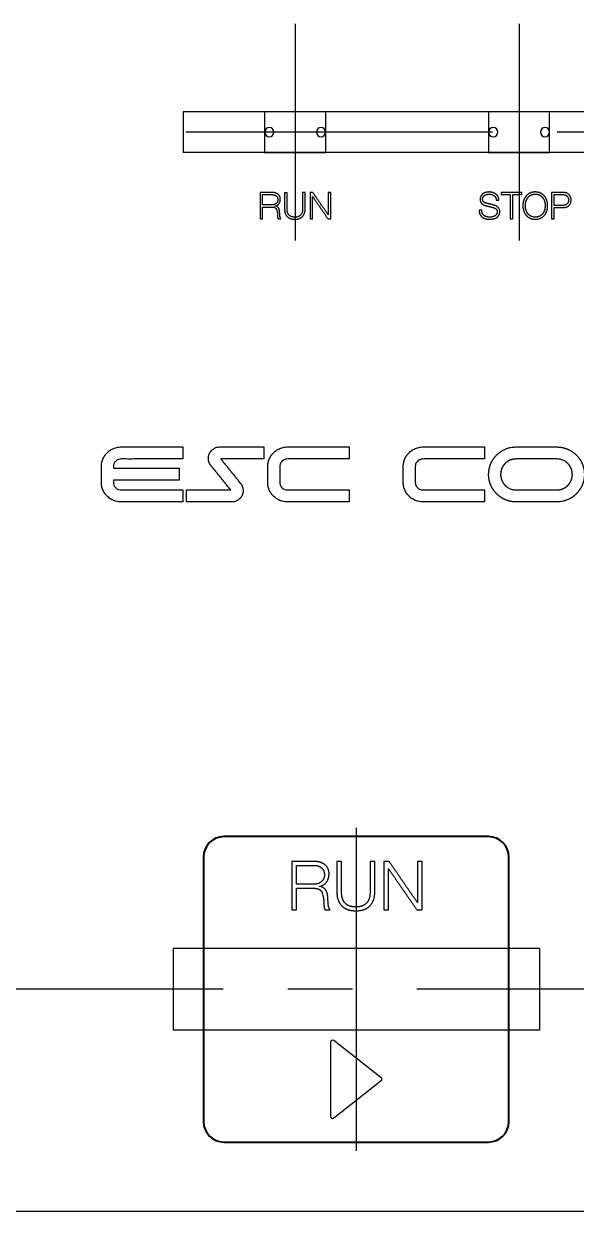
# Model space of a CAD drawing. Header units: millimetres. Extents: x 0 to 420, y 212 to 509.
# Drawn here: x 157.1 to 184.2, y 388.5 to 446.8 of the extents above; entities that cross this region are included whole.
import ezdxf

# ---------------------------------------------------------------- set-up
doc = ezdxf.new("R2010")
doc.units = ezdxf.units.MM
doc.linetypes.add('CENTER2', pattern=[28.575, 19.05, -3.175, 3.175, -3.175])
doc.layers.add('DRILL', color=1, linetype='Continuous')
doc.layers.add('Make2D$visible$lines', color=4, linetype='Continuous')
doc.layers.add('가시적인 것(ISO)', color=3, linetype='Continuous', lineweight=40)

msp = doc.modelspace()

# ---------------------------------------------------------------- linework, layer by layer
at = {"color": 1, "linetype": 'CENTER2'}
for p, q in [((170.417, 446.782), (170.417, 436.134)), ((181.417, 446.782), (181.417, 436.134)), ((208.69, 441.458), (165.04, 441.458)), ((173.417, 407.283, -0.005), (173.417, 391.433, -0.005)), ((224.027, 399.358), (72.808, 399.358))]:
    msp.add_line(p, q, dxfattribs=at)
for p, q in [((164.917, 442.458), (164.917, 440.458)), ((217.417, 442.458), (164.917, 442.458)), ((217.417, 440.458), (164.917, 440.458)), ((164.417, 401.358, -0.005), (164.417, 397.358, -0.005)), ((182.417, 401.358, -0.005), (164.417, 401.358, -0.005)), ((182.417, 401.358, -0.005), (182.417, 397.358, -0.005)), ((182.417, 397.358, -0.005), (164.417, 397.358, -0.005)), ((172.151, 396.758), (172.151, 393.114)), ((174.645, 395.015), (172.313, 396.837)), ((174.645, 394.857), (172.313, 393.035)), ((62.917, 388.458), (243.917, 388.458))]:
    msp.add_line(p, q)
for points in [[(168.917, 440.458), (171.917, 440.458), (171.917, 442.458), (168.917, 442.458)], [(179.917, 440.458), (182.917, 440.458), (182.917, 442.458), (179.917, 442.458)]]:
    msp.add_lwpolyline(points, close=True)
for centre, start, end in [((172.251, 396.758), 52, 180), ((174.583, 394.936), 308, 52), ((172.251, 393.114), 180, 308)]:
    msp.add_arc(centre, 0.1, start, end)
at = {"layer": 'DRILL'}
for centre, start, end in [((169.147, 441.458), 0, 180), ((171.687, 441.458), 0, 180), ((180.147, 441.458), 0, 180), ((182.687, 441.458), 0, 180), ((169.147, 441.458), 180, 0), ((171.687, 441.458), 180, 0), ((180.147, 441.458), 180, 0), ((182.687, 441.458), 180, 0)]:
    msp.add_arc(centre, 0.225, start, end, dxfattribs=at)
at = {"layer": 'Make2D$visible$lines'}
msp.add_line((169.898, 438.494), (170.021, 438.494), dxfattribs=at)
for points in [[(168.698, 438.494), (168.698, 437.848), (168.698, 437.203)], [(168.821, 437.885), (168.821, 438.136), (168.821, 438.388)], [(170.905, 438.494), (170.844, 438.494), (170.782, 438.494)], [(171.149, 438.494), (171.149, 437.849), (171.149, 437.203)], [(171.286, 438.494), (171.218, 438.494), (171.149, 438.494)], [(171.272, 437.203), (171.273, 437.749), (171.274, 438.295)], [(171.274, 438.295), (171.65, 437.749), (172.026, 437.203)], [(172.039, 437.402), (171.663, 437.948), (171.286, 438.494)], [(172.041, 438.494), (172.04, 437.948), (172.039, 437.402)], [(172.164, 438.494), (172.102, 438.494), (172.041, 438.494)], [(172.164, 437.203), (172.164, 437.849), (172.164, 438.494)], [(180.296, 438.116), (180.358, 438.116), (180.419, 438.116)], [(180.53, 438.494), (180.53, 438.441), (180.53, 438.388)], [(181.553, 438.494), (181.041, 438.494), (180.53, 438.494)], [(180.53, 438.388), (180.755, 438.388), (180.98, 438.388)], [(180.98, 438.388), (180.98, 437.795), (180.98, 437.203)], [(181.103, 438.388), (181.328, 438.388), (181.553, 438.388)], [(181.103, 437.203), (181.103, 437.795), (181.103, 438.388)], [(181.553, 438.388), (181.553, 438.441), (181.553, 438.494)], [(183.014, 438.494), (183.014, 437.848), (183.014, 437.203)], [(183.137, 437.86), (183.137, 438.124), (183.137, 438.388)], [(168.821, 437.203), (168.821, 437.491), (168.821, 437.779)], [(179.585, 437.632), (179.524, 437.632), (179.463, 437.632)], [(179.794, 437.844), (179.936, 437.808), (180.078, 437.773)], [(183.137, 437.203), (183.137, 437.479), (183.137, 437.754)], [(168.698, 437.203), (168.759, 437.203), (168.821, 437.203)], [(169.581, 437.203), (169.648, 437.203), (169.715, 437.203)], [(171.149, 437.203), (171.21, 437.203), (171.272, 437.203)], [(172.026, 437.203), (172.095, 437.203), (172.164, 437.203)], [(180.98, 437.203), (181.041, 437.203), (181.103, 437.203)], [(183.014, 437.203), (183.075, 437.203), (183.137, 437.203)], [(164.896, 425.995, -0.005), (164.896, 425.7, -0.005), (164.896, 425.405, -0.005)], [(168.884, 425.995, -0.005), (168.884, 425.7, -0.005), (168.884, 425.405, -0.005)], [(173.069, 425.995, -0.005), (173.069, 425.7, -0.005), (173.069, 425.405, -0.005)], [(179.726, 425.995, -0.005), (179.726, 425.7, -0.005), (179.726, 425.405, -0.005)], [(168.884, 425.405, -0.005), (167.826, 425.405, -0.005), (166.768, 425.405, -0.005)], [(161.486, 424.95, -0.005), (163.1, 424.95, -0.005), (164.714, 424.95, -0.005)], [(164.714, 424.95, -0.005), (164.714, 424.655, -0.005), (164.714, 424.36, -0.005)], [(164.714, 424.36, -0.005), (163.1, 424.36, -0.005), (161.486, 424.36, -0.005)], [(164.896, 423.888, -0.005), (164.896, 423.593, -0.005), (164.896, 423.298, -0.005)], [(165.076, 423.298, -0.005), (165.076, 423.593, -0.005), (165.076, 423.888, -0.005)], [(165.076, 423.888, -0.005), (166.163, 423.888, -0.005), (167.251, 423.888, -0.005)], [(173.069, 423.888, -0.005), (173.069, 423.593, -0.005), (173.069, 423.298, -0.005)], [(179.726, 423.888, -0.005), (179.726, 423.593, -0.005), (179.726, 423.298, -0.005)], [(170.254, 405.639, -0.003), (170.254, 404.449, -0.003), (170.254, 403.258, -0.003)], [(170.481, 404.516, -0.003), (170.481, 404.98, -0.003), (170.481, 405.444, -0.003)], [(172.696, 405.641, -0.003), (172.583, 405.641, -0.003), (172.469, 405.641, -0.003)], [(174.327, 405.641, -0.003), (174.214, 405.641, -0.003), (174.1, 405.641, -0.003)], [(175.031, 405.641, -0.003), (174.904, 405.641, -0.003), (174.777, 405.641, -0.003)], [(174.777, 405.641, -0.003), (174.777, 404.449, -0.003), (174.777, 403.258, -0.003)], [(176.42, 403.625, -0.003), (175.725, 404.633, -0.003), (175.031, 405.641, -0.003)], [(176.423, 405.641, -0.003), (176.422, 404.633, -0.003), (176.42, 403.625, -0.003)], [(176.65, 405.641, -0.003), (176.537, 405.641, -0.003), (176.423, 405.641, -0.003)], [(176.65, 403.258, -0.003), (176.65, 404.449, -0.003), (176.65, 405.641, -0.003)], [(175.004, 403.258, -0.003), (175.006, 404.266, -0.003), (175.007, 405.274, -0.003)], [(175.007, 405.274, -0.003), (175.702, 404.266, -0.003), (176.397, 403.258, -0.003)], [(170.481, 403.258, -0.003), (170.481, 403.789, -0.003), (170.481, 404.321, -0.003)], [(170.254, 403.258, -0.003), (170.367, 403.258, -0.003), (170.481, 403.258, -0.003)], [(171.884, 403.258, -0.003), (172.007, 403.258, -0.003), (172.13, 403.258, -0.003)], [(174.777, 403.258, -0.003), (174.891, 403.258, -0.003), (175.004, 403.258, -0.003)], [(176.397, 403.258, -0.003), (176.523, 403.258, -0.003), (176.65, 403.258, -0.003)]]:
    msp.add_open_spline(points, degree=2, dxfattribs=at)
for points, weights, knots in [([(169.688, 438.159), (169.695, 438.316), (169.571, 438.413), (169.446, 438.5), (169.293, 438.494), (168.996, 438.494), (168.698, 438.494)], [1, 0.887717296549, 1, 0.94839660606, 1, 1, 1], [8.381081, 8.381081, 8.381081, 8.645096, 8.645096, 8.912924, 8.912924, 9.912924, 9.912924, 9.912924]), ([(168.821, 438.388), (169.052, 438.388), (169.284, 438.388), (169.403, 438.395), (169.494, 438.319), (169.571, 438.242), (169.565, 438.134)], [1, 1, 1, 0.928526660768, 1, 0.914018011134, 1], [1.83894, 1.83894, 1.83894, 2.83894, 2.83894, 3.04489, 3.04489, 3.230633, 3.230633, 3.230633]), ([(169.565, 438.134), (169.567, 438.022), (169.481, 437.951), (169.395, 437.883), (169.284, 437.885), (169.052, 437.885), (168.821, 437.885)], [1, 0.900401831841, 1, 0.941069200056, 1, 1, 1], [3.230633, 3.230633, 3.230633, 3.419649, 3.419649, 3.612488, 3.612488, 4.612488, 4.612488, 4.612488]), ([(169.432, 437.83), (169.551, 437.851), (169.624, 437.947), (169.691, 438.042), (169.688, 438.159)], [1, 0.928798673495, 1, 0.94919180422, 1], [7.9680967, 7.9680967, 7.9680967, 8.1768514, 8.1768514, 8.3810812, 8.3810812, 8.3810812]), ([(169.898, 438.494), (169.898, 438.082), (169.898, 437.671), (169.89, 437.476), (170.015, 437.325), (170.174, 437.163), (170.401, 437.179)], [1, 1, 1, 0.933363532954, 1, 0.908571615297, 1], [1.69898, 1.69898, 1.69898, 2.69898, 2.69898, 3.037648, 3.037648, 3.424819, 3.424819, 3.424819]), ([(170.401, 437.285), (170.241, 437.273), (170.121, 437.379), (170.004, 437.517), (170.021, 437.698), (170.021, 438.096), (170.021, 438.494)], [1, 0.920787027499, 1, 0.921668103072, 1, 1, 1], [6.852558, 6.852558, 6.852558, 7.128103, 7.128103, 7.439828, 7.439828, 8.439828, 8.439828, 8.439828]), ([(170.782, 438.494), (170.782, 438.096), (170.782, 437.698), (170.799, 437.517), (170.682, 437.379), (170.561, 437.272), (170.401, 437.285)], [1, 1, 1, 0.92127521942, 1, 0.921209245979, 1], [5.263815, 5.263815, 5.263815, 6.263815, 6.263815, 6.575646, 6.575646, 6.852558, 6.852558, 6.852558]), ([(170.401, 437.179), (170.628, 437.163), (170.788, 437.325), (170.913, 437.475), (170.905, 437.671), (170.905, 438.082), (170.905, 438.494)], [1, 0.908927375214, 1, 0.933070818813, 1, 1, 1], [3.424819, 3.424819, 3.424819, 3.813336, 3.813336, 4.152105, 4.152105, 5.152105, 5.152105, 5.152105]), ([(179.946, 438.519), (179.682, 438.508), (179.59, 438.384), (179.505, 438.285), (179.504, 438.154)], [1, 1, 1, 0.939638647149, 1], [7.039274, 7.039274, 7.039274, 8.039274, 8.039274, 8.266583, 8.266583, 8.266583]), ([(179.504, 438.154), (179.497, 438.025), (179.593, 437.938), (179.682, 437.866), (179.794, 437.844)], [1, 0.904163827855, 1, 0.971846155251, 1], [8.2665832, 8.2665832, 8.2665832, 8.4861041, 8.4861041, 8.6898894, 8.6898894, 8.6898894]), ([(179.627, 438.156), (179.619, 438.284), (179.725, 438.356), (179.828, 438.418), (179.947, 438.413), (180.08, 438.416), (180.187, 438.338), (180.295, 438.254), (180.296, 438.116)], [1, 0.870586135343, 1, 0.957793599563, 1, 0.946956636903, 1, 0.899717308487, 1], [5.40458, 5.40458, 5.40458, 5.6162633, 5.6162633, 5.8279419, 5.8279419, 6.0600303, 6.0600303, 6.2928752, 6.2928752, 6.2928752]), ([(179.822, 437.966), (179.746, 437.976), (179.685, 438.023), (179.623, 438.075), (179.627, 438.156)], [1, 0.96629459605, 1, 0.898432961434, 1], [5.1316114, 5.1316114, 5.1316114, 5.2675987, 5.2675987, 5.40458, 5.40458, 5.40458]), ([(180.419, 438.116), (180.426, 438.303), (180.278, 438.416), (180.129, 438.524), (179.946, 438.519)], [1, 0.888915161311, 1, 0.947358563164, 1], [6.4045848, 6.4045848, 6.4045848, 6.71781, 6.71781, 7.0392741, 7.0392741, 7.0392741]), ([(182.213, 438.519), (181.935, 438.529), (181.757, 438.315), (181.598, 438.109), (181.605, 437.849), (181.598, 437.589), (181.757, 437.383), (181.935, 437.169), (182.213, 437.179)], [1, 0.897399006743, 1, 0.942615534252, 1, 0.942619095165, 1, 0.897394646337, 1], [1.847353, 1.847353, 1.847353, 2.317907, 2.317907, 2.772417, 2.772417, 3.226934, 3.226934, 3.697492, 3.697492, 3.697492]), ([(182.213, 437.285), (181.981, 437.275), (181.843, 437.462), (181.722, 437.637), (181.728, 437.849), (181.722, 438.061), (181.843, 438.236), (181.981, 438.422), (182.213, 438.413)], [1, 0.884160276701, 1, 0.951110061584, 1, 0.951106599301, 1, 0.884165679935, 1], [3.043881, 3.043881, 3.043881, 3.432383, 3.432383, 3.805543, 3.805543, 4.178696, 4.178696, 4.567193, 4.567193, 4.567193]), ([(182.213, 437.179), (182.491, 437.169), (182.668, 437.383), (182.827, 437.589), (182.82, 437.849), (182.827, 438.109), (182.668, 438.315), (182.491, 438.529), (182.213, 438.519)], [1, 0.897147275498, 1, 0.942815498518, 1, 0.942811911435, 1, 0.897151593218, 0.999999950958], [3.697492, 3.697492, 3.697492, 4.166748, 4.166748, 4.621174, 4.621174, 5.075594, 5.075594, 5.544845, 5.544845, 5.544845]), ([(182.213, 438.413), (182.445, 438.422), (182.582, 438.236), (182.703, 438.061), (182.697, 437.849), (182.703, 437.637), (182.582, 437.462), (182.445, 437.276), (182.213, 437.285)], [1, 0.883831142078, 1, 0.951330813973, 1, 0.951334165714, 1, 0.883826055028, 1], [1.523312, 1.523312, 1.523312, 1.910521, 1.910521, 2.283591, 2.283591, 2.656668, 2.656668, 3.043881, 3.043881, 3.043881]), ([(183.97, 438.124), (183.978, 438.283), (183.866, 438.396), (183.746, 438.501), (183.587, 438.494), (183.301, 438.494), (183.014, 438.494)], [1, 0.915067146169, 1, 0.927739228376, 1, 1, 1], [3.333493, 3.333493, 3.333493, 3.606505, 3.606505, 3.881345, 3.881345, 4.881345, 4.881345, 4.881345]), ([(183.137, 438.388), (183.348, 438.388), (183.56, 438.388), (183.676, 438.394), (183.768, 438.322), (183.854, 438.242), (183.848, 438.124)], [1, 1, 1, 0.936897579582, 1, 0.903894934156, 1], [1.882882, 1.882882, 1.882882, 2.882882, 2.882882, 3.084995, 3.084995, 3.285938, 3.285938, 3.285938]), ([(183.137, 437.754), (183.362, 437.754), (183.587, 437.754), (183.746, 437.747), (183.866, 437.852), (183.978, 437.965), (183.97, 438.124)], [1, 1, 1, 0.927735638725, 1, 0.915071725274, 1], [1.785636, 1.785636, 1.785636, 2.785636, 2.785636, 3.060477, 3.060477, 3.333493, 3.333493, 3.333493]), ([(183.848, 438.124), (183.854, 438.006), (183.768, 437.925), (183.676, 437.854), (183.56, 437.86), (183.348, 437.86), (183.137, 437.86)], [1, 0.903901165454, 1, 0.936892773088, 1, 1, 1], [3.285938, 3.285938, 3.285938, 3.486884, 3.486884, 3.688999, 3.688999, 4.688999, 4.688999, 4.688999]), ([(168.821, 437.779), (169.055, 437.779), (169.289, 437.779), (169.439, 437.802), (169.502, 437.664), (169.548, 437.538), (169.548, 437.405)], [1, 1, 1, 0.799491778838, 1, 0.983783494785, 1], [3.753198, 3.753198, 3.753198, 4.753198, 4.753198, 4.989715, 4.989715, 5.229897, 5.229897, 5.229897]), ([(169.715, 437.203), (169.67, 437.276), (169.667, 437.361), (169.657, 437.463), (169.655, 437.536), (169.655, 437.641), (169.603, 437.732), (169.541, 437.821), (169.432, 437.83)], [1, 0.967460104111, 1, 1, 1, 0.966463800589, 1, 0.900626696808, 1], [6.445511, 6.445511, 6.445511, 6.596779, 6.596779, 7.596779, 7.596779, 7.783357, 7.783357, 7.968097, 7.968097, 7.968097]), ([(179.463, 437.632), (179.439, 437.423), (179.6, 437.287), (179.77, 437.168), (179.977, 437.179)], [1, 0.881444804008, 1, 0.944807698949, 1], [1.7302186, 1.7302186, 1.7302186, 2.0811729, 2.0811729, 2.4442678, 2.4442678, 2.4442678]), ([(180.006, 437.285), (179.844, 437.275), (179.706, 437.359), (179.568, 437.461), (179.585, 437.632)], [1, 0.955700656755, 1, 0.868873559334, 1], [9.7396118, 9.7396118, 9.7396118, 10.0246675, 10.0246675, 10.3083985, 10.3083985, 10.3083985]), ([(180.469, 437.549), (180.476, 437.688), (180.371, 437.779), (180.265, 437.86), (180.135, 437.888), (179.978, 437.927), (179.822, 437.966)], [1, 0.899066953895, 1, 0.975789326136, 1, 1, 1], [3.657879, 3.657879, 3.657879, 3.894093, 3.894093, 4.131611, 4.131611, 5.131611, 5.131611, 5.131611]), ([(179.977, 437.179), (180.307, 437.194), (180.394, 437.331), (180.47, 437.426), (180.469, 437.549)], [1, 1, 1, 0.944138118052, 1], [2.444268, 2.444268, 2.444268, 3.444268, 3.444268, 3.657879, 3.657879, 3.657879]), ([(180.346, 437.547), (180.346, 437.411), (180.227, 437.345), (180.124, 437.285), (180.006, 437.285)], [1, 0.861241958635, 1, 0.965641541508, 1], [9.3053563, 9.3053563, 9.3053563, 9.5288255, 9.5288255, 9.7396118, 9.7396118, 9.7396118]), ([(180.078, 437.773), (180.175, 437.758), (180.258, 437.707), (180.347, 437.651), (180.346, 437.547)], [1, 0.979266225675, 1, 0.872110087172, 1], [8.9563002, 8.9563002, 8.9563002, 9.1319679, 9.1319679, 9.3053563, 9.3053563, 9.3053563]), ([(169.548, 437.405), (169.549, 437.361), (169.555, 437.303), (169.558, 437.25), (169.581, 437.203)], [1, 1, 1, 0.980804416345, 1], [5.229897, 5.229897, 5.229897, 6.229897, 6.229897, 6.324117, 6.324117, 6.324117]), ([(164.896, 423.298, -0.005), (163.381, 423.298, -0.005), (161.865, 423.298, -0.005), (161.668, 423.297, -0.005), (161.486, 423.374, -0.005), (161.313, 423.448, -0.005), (161.179, 423.581, -0.005), (161.046, 423.714, -0.005), (160.973, 423.888, -0.005), (160.895, 424.069, -0.005), (160.896, 424.266, -0.005), (160.896, 424.644, -0.005), (160.896, 425.022, -0.005), (160.895, 425.219, -0.005), (160.973, 425.4, -0.005), (161.047, 425.575, -0.005), (161.179, 425.71, -0.005), (161.312, 425.845, -0.005), (161.486, 425.918, -0.005), (161.668, 425.996, -0.005), (161.865, 425.995, -0.005), (163.381, 425.995, -0.005), (164.896, 425.995, -0.005)], [1, 1, 1, 0.979040394163, 1, 0.98176343363, 1, 0.98185078919, 1, 0.978943353731, 1, 1, 1, 0.978944291373, 1, 0.982713005721, 1, 0.980866591608, 1, 0.979040458744, 1, 1, 1], [23.192593, 23.192593, 23.192593, 24.192593, 24.192593, 24.581793, 24.581793, 24.95407, 24.95407, 25.3263, 25.3263, 25.714629, 25.714629, 26.714629, 26.714629, 27.103217, 27.103217, 27.47732, 27.47732, 27.851044, 27.851044, 28.240244, 28.240244, 29.240244, 29.240244, 29.240244]), ([(167.251, 423.888, -0.005), (166.763, 424.491, -0.005), (166.276, 425.093, -0.005), (166.171, 425.222, -0.005), (166.156, 425.387, -0.005), (166.142, 425.54, -0.005), (166.21, 425.679, -0.005), (166.279, 425.817, -0.005), (166.407, 425.904, -0.005), (166.546, 425.999, -0.005), (166.714, 425.995, -0.005), (167.799, 425.995, -0.005), (168.884, 425.995, -0.005)], [1, 1, 1, 0.955216324426, 1, 0.962880682989, 1, 0.967258090622, 1, 0.95230813562, 1, 1, 1], [2.76481, 2.76481, 2.76481, 3.76481, 3.76481, 4.087282, 4.087282, 4.387475, 4.387475, 4.690026, 4.690026, 5.015836, 5.015836, 6.015836, 6.015836, 6.015836]), ([(173.069, 423.298, -0.005), (171.554, 423.298, -0.005), (170.038, 423.298, -0.005), (169.841, 423.297, -0.005), (169.659, 423.374, -0.005), (169.486, 423.448, -0.005), (169.352, 423.581, -0.005), (169.219, 423.714, -0.005), (169.146, 423.888, -0.005), (169.068, 424.069, -0.005), (169.07, 424.266, -0.005), (169.07, 424.644, -0.005), (169.07, 425.022, -0.005), (169.068, 425.219, -0.005), (169.146, 425.4, -0.005), (169.22, 425.575, -0.005), (169.352, 425.71, -0.005), (169.485, 425.845, -0.005), (169.659, 425.918, -0.005), (169.841, 425.996, -0.005), (170.038, 425.995, -0.005), (171.554, 425.995, -0.005), (173.069, 425.995, -0.005)], [1, 1, 1, 0.979040394163, 1, 0.98176343363, 1, 0.98185078919, 1, 0.978943353731, 1, 1, 1, 0.978944291373, 1, 0.982713005721, 1, 0.980866591608, 1, 0.979040458744, 1, 1, 1], [17.783665, 17.783665, 17.783665, 18.783665, 18.783665, 19.172865, 19.172865, 19.545142, 19.545142, 19.917372, 19.917372, 20.305701, 20.305701, 21.305701, 21.305701, 21.694289, 21.694289, 22.068392, 22.068392, 22.442116, 22.442116, 22.831316, 22.831316, 23.831316, 23.831316, 23.831316]), ([(179.726, 423.298, -0.005), (178.21, 423.298, -0.005), (176.695, 423.298, -0.005), (176.498, 423.297, -0.005), (176.316, 423.374, -0.005), (176.142, 423.448, -0.005), (176.009, 423.581, -0.005), (175.876, 423.714, -0.005), (175.802, 423.888, -0.005), (175.725, 424.069, -0.005), (175.726, 424.266, -0.005), (175.726, 424.644, -0.005), (175.726, 425.022, -0.005), (175.725, 425.219, -0.005), (175.802, 425.4, -0.005), (175.877, 425.575, -0.005), (176.009, 425.71, -0.005), (176.142, 425.845, -0.005), (176.316, 425.918, -0.005), (176.498, 425.996, -0.005), (176.695, 425.995, -0.005), (178.21, 425.995, -0.005), (179.726, 425.995, -0.005)], [1, 1, 1, 0.979040394163, 1, 0.981763433629, 1, 0.98185078919, 1, 0.978943353731, 1, 1, 1, 0.978944291373, 1, 0.982713005721, 1, 0.980866591608, 1, 0.979040458744, 1, 1, 1], [17.783665, 17.783665, 17.783665, 18.783665, 18.783665, 19.172865, 19.172865, 19.545142, 19.545142, 19.917372, 19.917372, 20.305701, 20.305701, 21.305701, 21.305701, 21.694289, 21.694289, 22.068392, 22.068392, 22.442116, 22.442116, 22.831316, 22.831316, 23.831316, 23.831316, 23.831316]), ([(181.267, 423.298, -0.005), (180.995, 423.296, -0.005), (180.744, 423.404, -0.005), (180.503, 423.508, -0.005), (180.317, 423.694, -0.005), (180.132, 423.881, -0.005), (180.028, 424.122, -0.005), (179.92, 424.373, -0.005), (179.922, 424.646, -0.005), (179.921, 424.921, -0.005), (180.028, 425.173, -0.005), (180.13, 425.415, -0.005), (180.317, 425.601, -0.005), (180.504, 425.785, -0.005), (180.744, 425.889, -0.005), (180.995, 425.997, -0.005), (181.267, 425.995, -0.005), (182.271, 425.995, -0.005), (183.274, 425.995, -0.005)], [1, 0.978558147203, 1, 0.982095591477, 1, 0.982094631928, 1, 0.978788030348, 1, 0.979171353801, 1, 0.981065896587, 1, 0.982751347599, 1, 0.978558194615, 1, 1, 1], [5.239832, 5.239832, 5.239832, 5.776969, 5.776969, 6.296493, 6.296493, 6.816338, 6.816338, 7.354653, 7.354653, 7.89537, 7.89537, 8.415395, 8.415395, 8.933394, 8.933394, 9.47053, 9.47053, 10.47053, 10.47053, 10.47053]), ([(183.274, 425.995, -0.005), (183.548, 425.996, -0.005), (183.8, 425.889, -0.005), (184.042, 425.786, -0.005), (184.229, 425.601, -0.005), (184.416, 425.415, -0.005), (184.519, 425.173, -0.005), (184.626, 424.921, -0.005), (184.624, 424.646, -0.005), (184.626, 424.373, -0.005), (184.519, 424.122, -0.005), (184.415, 423.881, -0.005), (184.229, 423.694, -0.005), (184.043, 423.508, -0.005), (183.8, 423.404, -0.005), (183.548, 423.296, -0.005), (183.274, 423.298, -0.005), (182.271, 423.298, -0.005), (181.267, 423.298, -0.005)], [1, 0.978926817264, 1, 0.982416890083, 1, 0.981065852542, 1, 0.979171400136, 1, 0.97878807748, 1, 0.982094588885, 1, 0.981753859117, 1, 0.978926770611, 1, 1, 1], [10.47053, 10.47053, 10.47053, 11.010199, 11.010199, 11.530235, 11.530235, 12.05026, 12.05026, 12.590976, 12.590976, 13.129291, 13.129291, 13.649137, 13.649137, 14.170694, 14.170694, 14.710363, 14.710363, 15.710363, 15.710363, 15.710363]), ([(164.896, 425.405, -0.005), (163.381, 425.405, -0.005), (161.865, 425.405, -0.005), (161.707, 425.407, -0.005), (161.597, 425.295, -0.005), (161.483, 425.185, -0.005), (161.486, 425.028, -0.005), (161.486, 424.989, -0.005), (161.486, 424.95, -0.005)], [1, 1, 1, 0.918407992708, 1, 0.917075417876, 1, 1, 1], [29.83007, 29.83007, 29.83007, 30.83007, 30.83007, 31.128115, 31.128115, 31.425179, 31.425179, 32.425179, 32.425179, 32.425179]), ([(166.768, 425.405, -0.005), (167.253, 424.802, -0.005), (167.738, 424.2, -0.005), (167.844, 424.071, -0.005), (167.858, 423.906, -0.005), (167.872, 423.753, -0.005), (167.807, 423.614, -0.005), (167.74, 423.475, -0.005), (167.612, 423.389, -0.005), (167.473, 423.294, -0.005), (167.305, 423.298, -0.005), (166.19, 423.298, -0.005), (165.076, 423.298, -0.005)], [1, 1, 1, 0.955216324426, 1, 0.96499792411, 1, 0.96517241831, 1, 0.952376244919, 1, 1, 1], [8.721663, 8.721663, 8.721663, 9.721663, 9.721663, 10.044135, 10.044135, 10.343661, 10.343661, 10.644854, 10.644854, 10.970528, 10.970528, 11.970528, 11.970528, 11.970528]), ([(173.069, 425.405, -0.005), (171.554, 425.405, -0.005), (170.038, 425.405, -0.005), (169.88, 425.407, -0.005), (169.77, 425.294, -0.005), (169.657, 425.184, -0.005), (169.659, 425.026, -0.005), (169.659, 424.646, -0.005), (169.659, 424.267, -0.005), (169.657, 424.109, -0.005), (169.77, 423.999, -0.005), (169.88, 423.885, -0.005), (170.038, 423.888, -0.005), (171.554, 423.888, -0.005), (173.069, 423.888, -0.005)], [1, 1, 1, 0.917610211706, 1, 0.91787506638, 1, 1, 1, 0.917875195439, 1, 0.917610082017, 1, 1, 1], [24.421142, 24.421142, 24.421142, 25.421142, 25.421142, 25.719579, 25.719579, 26.018062, 26.018062, 27.018062, 27.018062, 27.316544, 27.316544, 27.614981, 27.614981, 28.614981, 28.614981, 28.614981]), ([(179.726, 425.405, -0.005), (178.21, 425.405, -0.005), (176.695, 425.405, -0.005), (176.537, 425.407, -0.005), (176.427, 425.294, -0.005), (176.313, 425.184, -0.005), (176.316, 425.026, -0.005), (176.316, 424.646, -0.005), (176.316, 424.267, -0.005), (176.313, 424.109, -0.005), (176.427, 423.999, -0.005), (176.537, 423.885, -0.005), (176.695, 423.888, -0.005), (178.21, 423.888, -0.005), (179.726, 423.888, -0.005)], [1, 1, 1, 0.917610211706, 1, 0.91787506638, 1, 1, 1, 0.917875195439, 1, 0.917610082017, 1, 1, 1], [24.421142, 24.421142, 24.421142, 25.421142, 25.421142, 25.719579, 25.719579, 26.018062, 26.018062, 27.018062, 27.018062, 27.316544, 27.316544, 27.614981, 27.614981, 28.614981, 28.614981, 28.614981]), ([(181.269, 425.405, -0.005), (181.115, 425.406, -0.005), (180.974, 425.346, -0.005), (180.838, 425.288, -0.005), (180.733, 425.183, -0.005), (180.629, 425.078, -0.005), (180.571, 424.942, -0.005), (180.511, 424.8, -0.005), (180.512, 424.646, -0.005), (180.511, 424.493, -0.005), (180.571, 424.351, -0.005), (180.629, 424.215, -0.005), (180.733, 424.11, -0.005), (180.838, 424.005, -0.005), (180.974, 423.947, -0.005), (181.115, 423.887, -0.005), (181.269, 423.888, -0.005), (182.273, 423.888, -0.005), (183.278, 423.888, -0.005)], [1, 0.979076356422, 1, 0.981596329073, 1, 0.981666353614, 1, 0.97926905007, 1, 0.979269048822, 1, 0.981666353614, 1, 0.98159640659, 1, 0.979076273409, 1, 1, 1], [3.381584, 3.381584, 3.381584, 3.684349, 3.684349, 3.976518, 3.976518, 4.269007, 4.269007, 4.572376, 4.572376, 4.875745, 4.875745, 5.168235, 5.168235, 5.460403, 5.460403, 5.763168, 5.763168, 6.763168, 6.763168, 6.763168]), ([(183.278, 423.888, -0.005), (183.431, 423.887, -0.005), (183.573, 423.947, -0.005), (183.709, 424.005, -0.005), (183.813, 424.11, -0.005), (183.918, 424.215, -0.005), (183.975, 424.351, -0.005), (184.035, 424.493, -0.005), (184.034, 424.646, -0.005), (184.035, 424.8, -0.005), (183.975, 424.942, -0.005), (183.918, 425.078, -0.005), (183.813, 425.183, -0.005), (183.709, 425.288, -0.005), (183.573, 425.346, -0.005), (183.431, 425.406, -0.005), (183.278, 425.405, -0.005), (182.273, 425.405, -0.005), (181.269, 425.405, -0.005)], [1, 0.979076273409, 1, 0.981596345632, 1, 0.981666414913, 1, 0.979269048822, 1, 0.97926905007, 1, 0.981666414913, 1, 0.981596268114, 1, 0.979076356422, 1, 1, 1], [6.763168, 6.763168, 6.763168, 7.065933, 7.065933, 7.358102, 7.358102, 7.650591, 7.650591, 7.95396, 7.95396, 8.25733, 8.25733, 8.549819, 8.549819, 8.841987, 8.841987, 9.144752, 9.144752, 10.144752, 10.144752, 10.144752]), ([(161.486, 424.36, -0.005), (161.486, 424.317, -0.005), (161.486, 424.275, -0.005), (161.483, 424.114, -0.005), (161.597, 424.001, -0.005), (161.706, 423.886, -0.005), (161.865, 423.888, -0.005), (163.381, 423.888, -0.005), (164.896, 423.888, -0.005)], [1, 1, 1, 0.919963887687, 1, 0.9154925194, 1, 1, 1], [39.470968, 39.470968, 39.470968, 40.470968, 40.470968, 40.774244, 40.774244, 41.073735, 41.073735, 42.073735, 42.073735, 42.073735]), ([(172.081, 405.021, -0.003), (172.095, 405.312, -0.003), (171.866, 405.49, -0.003), (171.634, 405.65, -0.003), (171.353, 405.639, -0.003), (170.803, 405.639, -0.003), (170.254, 405.639, -0.003)], [1, 0.887717296548, 1, 0.94839660606, 1, 1, 1], [12.011243, 12.011243, 12.011243, 12.45787, 12.45787, 12.910946, 12.910946, 13.910946, 13.910946, 13.910946]), ([(170.481, 405.444, -0.003), (170.908, 405.444, -0.003), (171.336, 405.444, -0.003), (171.555, 405.458, -0.003), (171.724, 405.317, -0.003), (171.865, 405.175, -0.003), (171.854, 404.975, -0.003)], [1, 1, 1, 0.928526660768, 1, 0.914018011134, 1], [2.419211, 2.419211, 2.419211, 3.419211, 3.419211, 3.767611, 3.767611, 4.081827, 4.081827, 4.081827]), ([(172.469, 405.641, -0.003), (172.469, 404.881, -0.003), (172.469, 404.12, -0.003), (172.454, 403.761, -0.003), (172.684, 403.483, -0.003), (172.903, 403.224, -0.003), (173.397, 403.213, -0.003)], [1, 1, 1, 0.933363532954, 1, 1, 1], [2.655108, 2.655108, 2.655108, 3.655108, 3.655108, 4.228023, 4.228023, 5.228023, 5.228023, 5.228023]), ([(173.397, 403.408, -0.003), (173.102, 403.386, -0.003), (172.881, 403.582, -0.003), (172.697, 403.76, -0.003), (172.696, 404.17, -0.003), (172.696, 404.905, -0.003), (172.696, 405.641, -0.003)], [1, 0.920787027499, 1, 1, 1, 1, 1], [10.458529, 10.458529, 10.458529, 10.924662, 10.924662, 11.924662, 11.924662, 12.924662, 12.924662, 12.924662]), ([(173.397, 403.213, -0.003), (173.892, 403.224, -0.003), (174.112, 403.483, -0.003), (174.342, 403.76, -0.003), (174.327, 404.12, -0.003), (174.327, 404.881, -0.003), (174.327, 405.641, -0.003)], [1, 1, 1, 0.933070818813, 1, 1, 1], [5.228023, 5.228023, 5.228023, 6.228023, 6.228023, 6.801109, 6.801109, 7.801109, 7.801109, 7.801109]), ([(174.1, 405.641, -0.003), (174.1, 404.905, -0.003), (174.1, 404.17, -0.003), (174.1, 403.76, -0.003), (173.916, 403.582, -0.003), (173.693, 403.386, -0.003), (173.397, 403.408, -0.003)], [1, 1, 1, 1, 1, 0.92120924598, 1], [7.990085, 7.990085, 7.990085, 8.990085, 8.990085, 9.990085, 9.990085, 10.458529, 10.458529, 10.458529]), ([(171.854, 404.975, -0.003), (171.858, 404.769, -0.003), (171.7, 404.638, -0.003), (171.54, 404.512, -0.003), (171.336, 404.516, -0.003), (170.908, 404.516, -0.003), (170.481, 404.516, -0.003)], [1, 0.900401831841, 1, 0.941069200056, 1, 1, 1], [4.081827, 4.081827, 4.081827, 4.401581, 4.401581, 4.727801, 4.727801, 5.727801, 5.727801, 5.727801]), ([(171.608, 404.415, -0.003), (171.828, 404.454, -0.003), (171.963, 404.631, -0.003), (172.087, 404.807, -0.003), (172.081, 405.021, -0.003)], [1, 0.928798673495, 1, 0.94919180422, 1], [11.3126088, 11.3126088, 11.3126088, 11.6657532, 11.6657532, 12.0112431, 12.0112431, 12.0112431]), ([(170.481, 404.321, -0.003), (170.912, 404.321, -0.003), (171.344, 404.321, -0.003), (171.655, 404.32, -0.003), (171.737, 404.108, -0.003), (171.823, 403.877, -0.003), (171.822, 403.63, -0.003)], [1, 1, 1, 1, 1, 0.983783494785, 1], [5.657509, 5.657509, 5.657509, 6.657509, 6.657509, 7.657509, 7.657509, 8.063816, 8.063816, 8.063816]), ([(172.13, 403.258, -0.003), (172.048, 403.392, -0.003), (172.042, 403.548, -0.003), (172.024, 403.737, -0.003), (172.02, 403.872, -0.003), (172.02, 404.065, -0.003), (171.924, 404.233, -0.003), (171.809, 404.399, -0.003), (171.608, 404.415, -0.003)], [1, 0.967460104111, 1, 1, 1, 0.966463800589, 1, 0.900626696808, 1], [9.428565, 9.428565, 9.428565, 9.684461, 9.684461, 10.684461, 10.684461, 11.00009, 11.00009, 11.312609, 11.312609, 11.312609]), ([(171.822, 403.63, -0.003), (171.825, 403.55, -0.003), (171.835, 403.442, -0.003), (171.841, 403.345, -0.003), (171.884, 403.258, -0.003)], [1, 1, 1, 0.980804416345, 1], [8.063816, 8.063816, 8.063816, 9.063816, 9.063816, 9.223207, 9.223207, 9.223207])]:
    msp.add_rational_spline(points, weights, degree=2, knots=knots, dxfattribs=at)
at = {"layer": '가시적인 것(ISO)', "color": 250}
for p, q in [((179.917, 406.858), (166.917, 406.858)), ((165.917, 405.858), (165.917, 392.858)), ((180.917, 392.858), (180.917, 405.858)), ((166.917, 391.858), (179.917, 391.858))]:
    msp.add_line(p, q, dxfattribs=at)
for centre, start, end in [((166.917, 405.858), 90, 180), ((179.917, 405.858), 0, 90), ((166.917, 392.858), 180, 270), ((179.917, 392.858), 270, 0)]:
    msp.add_arc(centre, 1, start, end, dxfattribs=at)

doc.saveas('drawing.dxf')
